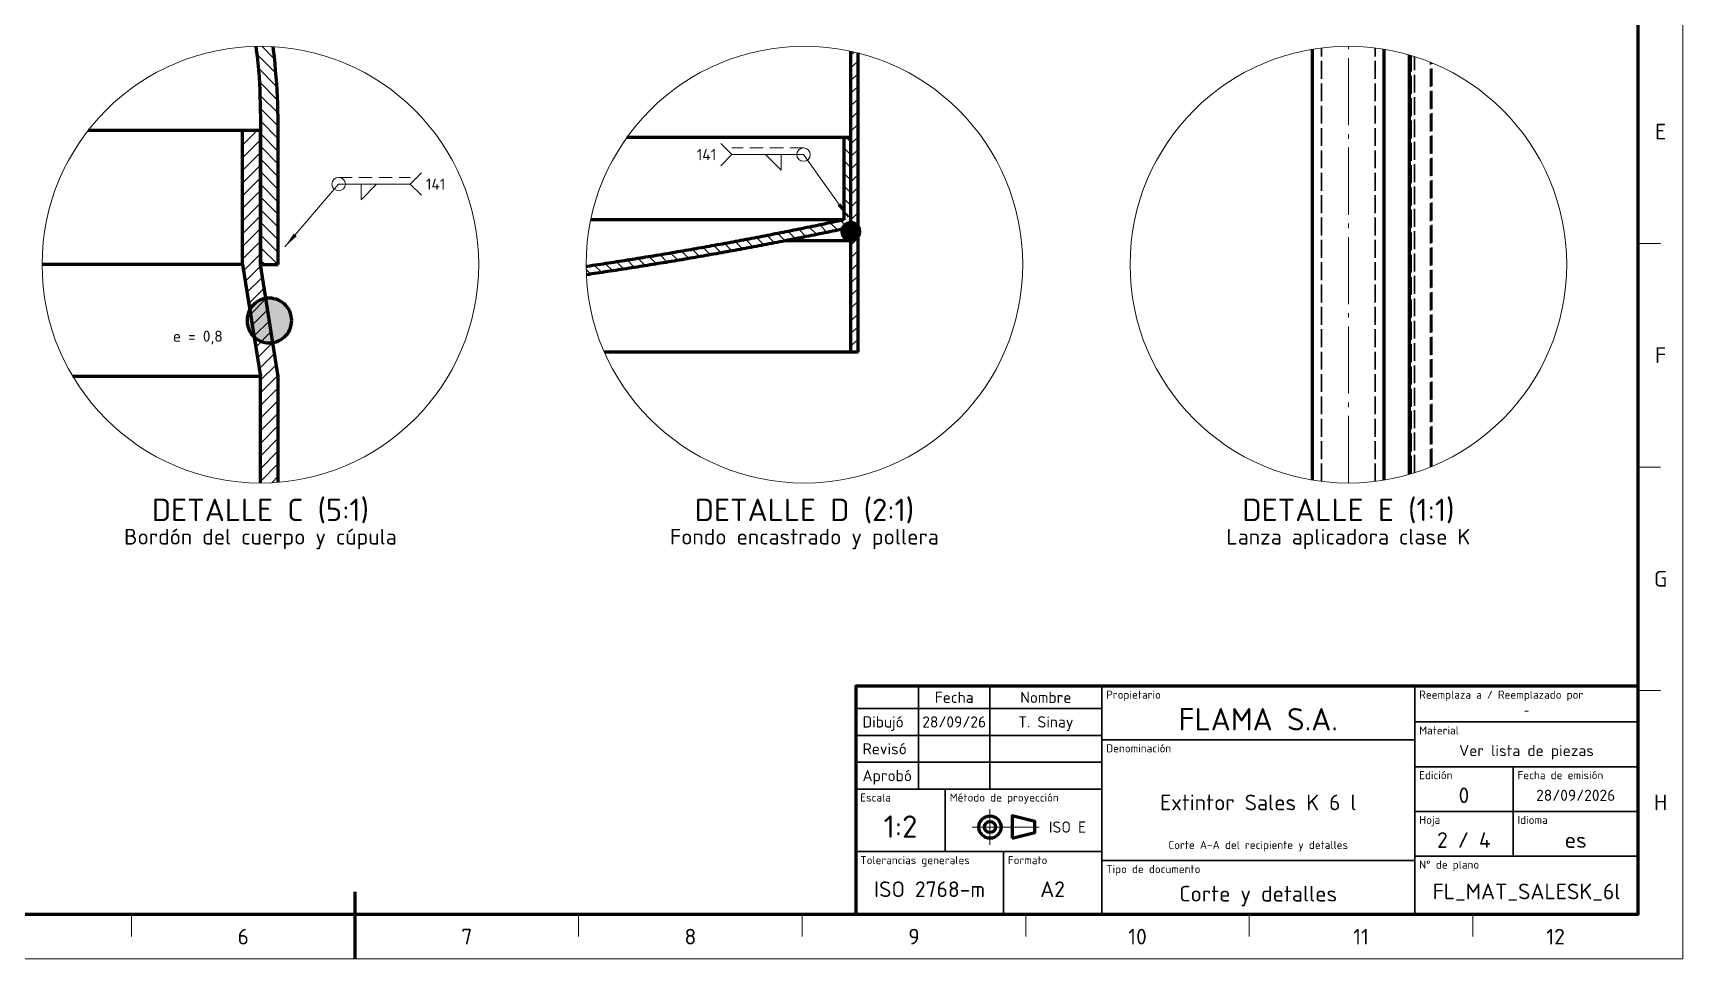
# Model space of a CAD drawing. Header units: millimetres. Extents: x 0 to 2382, y 0 to 420.
# Drawn here: x 879 to 1248, y 0 to 207 of the extents above; entities that cross this region are included whole.
import ezdxf
from ezdxf.enums import TextEntityAlignment as Align

# ---------------------------------------------------------------- set-up
doc = ezdxf.new("R2010")
doc.units = ezdxf.units.MM
for name, pattern in [('IRAM-E-TRAZOS', [5, 4, -1]), ('IRAM-F-TRAZO-PUNTO', [20, 15, -2, 1, -2]), ('ISO02-TRAZOS', [4.5, 3, -1.5])]:
    doc.linetypes.add(name, pattern=pattern)
for name, color, linetype, lineweight in [('01-VISIBLE', 7, 'CONTINUOUS', 70), ('02-OCULTA', 4, 'IRAM-E-TRAZOS', 35), ('03-EJE', 1, 'IRAM-F-TRAZO-PUNTO', 18), ('05-RAYADO', 8, 'CONTINUOUS', 18), ('06-TEXTO', 7, 'CONTINUOUS', 25), ('07-RECUADRO', 7, 'CONTINUOUS', 70), ('08-FINA', 5, 'CONTINUOUS', 18), ('10-ROTULO', 7, 'CONTINUOUS', 35), ('11-TEXTO-ROTULO', 7, 'CONTINUOUS', 25), ('12-SOLDADURA', 6, 'CONTINUOUS', 18)]:
    doc.layers.add(name, color=color, linetype=linetype, lineweight=lineweight)
doc.styles.add('ISO3098', font='isocpeur.ttf')

msp = doc.modelspace()

# ---------------------------------------------------------------- hatches: boundary and pattern name
at = {"layer": '05-RAYADO'}
h = msp.add_hatch(dxfattribs=at)
h.set_pattern_fill('ANSI31', scale=0.62992, angle=90)
h.paths.add_polyline_path([(933.833, 155.25), (929.833, 155.25), (929.833, 185.25), (929.831, 186.506), (929.825, 187.762), (929.813, 189.018), (929.795, 190.274), (929.771, 191.53), (929.738, 192.786), (929.695, 194.041), (929.642, 195.296), (929.576, 196.55), (929.494, 197.804), (929.396, 199.056), (929.278, 200.307), (929.139, 201.555), (928.979, 202.801), (928.798, 204.044), (928.794, 204.071), (929.833, 204.083), (931.032, 204.069), (932.229, 204.025), (932.688, 203.996), (932.806, 203.013), (932.948, 201.749), (933.079, 200.485), (933.199, 199.219), (933.31, 197.952), (933.409, 196.684), (933.498, 195.416), (933.577, 194.146), (933.645, 192.877), (933.703, 191.606), (933.75, 190.336), (933.786, 189.064), (933.813, 187.793), (933.828, 186.522), (933.833, 185.25)])
h = msp.add_hatch(dxfattribs=at)
h.set_pattern_fill('ANSI31', scale=0.629921)
h.paths.add_polyline_path([(1063.5, 135.65), (1061.9, 135.65), (1061.9, 202.96), (1062.199, 202.897), (1063.366, 202.62), (1063.5, 202.584)])
h = msp.add_hatch(dxfattribs=at)
h.set_pattern_fill('ANSI31', scale=0.62992)
h.paths.add_polyline_path([(933.833, 106.584), (933.426, 106.549), (932.229, 106.475), (931.032, 106.431), (929.833, 106.417), (929.833, 130.25), (925.833, 155.25), (925.833, 185.25), (929.833, 185.25), (929.833, 155.25), (933.833, 130.25)])
h = msp.add_hatch(dxfattribs=at)
h.set_pattern_fill('ANSI31', scale=0.629921, angle=90)
h.paths.add_polyline_path([(1061.436, 163.552), (1060.972, 163.453), (1060.507, 163.355), (1060.043, 163.258), (1059.579, 163.16), (1059.114, 163.063), (1058.65, 162.966), (1058.185, 162.869), (1057.721, 162.772), (1057.256, 162.676), (1056.791, 162.58), (1056.326, 162.484), (1055.862, 162.388), (1055.397, 162.293), (1054.932, 162.198), (1054.467, 162.103), (1054.002, 162.008), (1053.537, 161.914), (1053.072, 161.82), (1052.607, 161.726), (1052.142, 161.632), (1051.677, 161.538), (1051.211, 161.445), (1050.746, 161.352), (1050.281, 161.259), (1049.815, 161.167), (1049.35, 161.074), (1048.884, 160.982), (1048.419, 160.89), (1047.953, 160.798), (1047.488, 160.707), (1047.022, 160.616), (1046.556, 160.525), (1046.09, 160.434), (1045.625, 160.344), (1045.159, 160.254), (1044.693, 160.164), (1044.227, 160.074), (1043.761, 159.984), (1043.295, 159.895), (1042.829, 159.806), (1042.363, 159.717), (1041.897, 159.628), (1041.43, 159.54), (1040.964, 159.452), (1040.498, 159.364), (1040.031, 159.276), (1039.565, 159.189), (1039.099, 159.102), (1038.632, 159.015), (1038.166, 158.928), (1037.699, 158.842), (1037.232, 158.756), (1036.766, 158.67), (1036.299, 158.584), (1035.832, 158.498), (1035.365, 158.413), (1034.899, 158.328), (1034.432, 158.243), (1033.965, 158.159), (1033.498, 158.074), (1033.031, 157.99), (1032.564, 157.906), (1032.097, 157.823), (1031.63, 157.739), (1031.162, 157.656), (1030.695, 157.573), (1030.228, 157.491), (1029.761, 157.408), (1029.293, 157.326), (1028.826, 157.244), (1028.358, 157.163), (1027.891, 157.081), (1027.423, 157), (1026.956, 156.919), (1026.488, 156.838), (1026.021, 156.758), (1025.553, 156.677), (1025.085, 156.597), (1024.618, 156.518), (1024.15, 156.438), (1023.682, 156.359), (1023.214, 156.28), (1022.746, 156.201), (1022.278, 156.122), (1021.81, 156.044), (1021.342, 155.966), (1020.874, 155.888), (1020.406, 155.81), (1019.938, 155.733), (1019.469, 155.656), (1019.001, 155.579), (1018.533, 155.502), (1018.065, 155.426), (1017.596, 155.35), (1017.128, 155.274), (1016.659, 155.198), (1016.191, 155.123), (1015.722, 155.047), (1015.254, 154.972), (1014.785, 154.898), (1014.317, 154.823), (1013.848, 154.749), (1013.379, 154.675), (1012.911, 154.601), (1012.442, 154.528), (1011.973, 154.454), (1011.504, 154.381), (1011.035, 154.308), (1010.566, 154.236), (1010.097, 154.164), (1009.628, 154.092), (1009.159, 154.02), (1008.69, 153.948), (1008.221, 153.877), (1007.752, 153.806), (1007.283, 153.735), (1006.813, 153.664), (1006.344, 153.594), (1005.875, 153.524), (1005.406, 153.454), (1004.936, 153.384), (1004.467, 153.315), (1003.997, 153.246), (1003.528, 153.177), (1003.058, 153.108), (1002.718, 153.058), (1002.681, 154.052), (1002.672, 154.813), (1002.897, 154.847), (1003.363, 154.916), (1003.828, 154.985), (1004.294, 155.055), (1004.759, 155.125), (1005.224, 155.195), (1005.689, 155.265), (1006.155, 155.336), (1006.62, 155.407), (1007.085, 155.478), (1007.55, 155.549), (1008.015, 155.621), (1008.48, 155.693), (1008.945, 155.765), (1009.41, 155.837), (1009.875, 155.91), (1010.34, 155.983), (1010.805, 156.056), (1011.27, 156.129), (1011.734, 156.202), (1012.199, 156.276), (1012.664, 156.35), (1013.128, 156.424), (1013.593, 156.499), (1014.058, 156.574), (1014.522, 156.649), (1014.987, 156.724), (1015.451, 156.799), (1015.915, 156.875), (1016.38, 156.951), (1016.844, 157.027), (1017.309, 157.103), (1017.773, 157.18), (1018.237, 157.257), (1018.701, 157.334), (1019.165, 157.412), (1019.629, 157.489), (1020.093, 157.567), (1020.557, 157.645), (1021.021, 157.723), (1021.485, 157.802), (1021.949, 157.881), (1022.413, 157.96), (1022.877, 158.039), (1023.341, 158.119), (1023.804, 158.199), (1024.268, 158.279), (1024.732, 158.359), (1025.195, 158.439), (1025.659, 158.52), (1026.123, 158.601), (1026.586, 158.682), (1027.049, 158.764), (1027.513, 158.845), (1027.976, 158.927), (1028.44, 159.009), (1028.903, 159.092), (1029.366, 159.174), (1029.829, 159.257), (1030.292, 159.34), (1030.755, 159.424), (1031.219, 159.507), (1031.682, 159.591), (1032.144, 159.675), (1032.607, 159.76), (1033.07, 159.844), (1033.533, 159.929), (1033.996, 160.014), (1034.459, 160.099), (1034.921, 160.185), (1035.384, 160.271), (1035.847, 160.356), (1036.309, 160.443), (1036.772, 160.529), (1037.234, 160.616), (1037.697, 160.703), (1038.159, 160.79), (1038.622, 160.877), (1039.084, 160.965), (1039.546, 161.053), (1040.008, 161.141), (1040.471, 161.229), (1040.933, 161.318), (1041.395, 161.407), (1041.857, 161.496), (1042.319, 161.585), (1042.781, 161.674), (1043.243, 161.764), (1043.704, 161.854), (1044.166, 161.944), (1044.628, 162.035), (1045.09, 162.126), (1045.551, 162.217), (1046.013, 162.308), (1046.475, 162.399), (1046.936, 162.491), (1047.398, 162.583), (1047.859, 162.675), (1048.321, 162.767), (1048.782, 162.86), (1049.243, 162.952), (1049.704, 163.045), (1050.166, 163.139), (1050.627, 163.232), (1051.088, 163.326), (1051.549, 163.42), (1052.01, 163.514), (1052.471, 163.609), (1052.932, 163.703), (1053.393, 163.798), (1053.854, 163.893), (1054.314, 163.989), (1054.775, 164.084), (1055.236, 164.18), (1055.696, 164.276), (1056.157, 164.373), (1056.618, 164.469), (1057.078, 164.566), (1057.538, 164.663), (1057.999, 164.76), (1058.459, 164.858), (1058.919, 164.955), (1059.38, 165.053), (1059.84, 165.152), (1060.3, 165.25), (1060.3, 183.65), (1061.9, 183.65), (1061.9, 163.65)])
h = msp.add_hatch(color=7, dxfattribs=at)
h.dxf.hatch_style = 1
h.paths.add_polyline_path([(1063.859, 162.247), (1063.738, 161.861), (1063.542, 161.507), (1063.278, 161.2), (1062.958, 160.953), (1062.595, 160.774), (1062.203, 160.673), (1061.799, 160.653), (1061.399, 160.714), (1061.019, 160.854), (1060.676, 161.068), (1060.382, 161.347), (1060.151, 161.679), (1059.992, 162.051), (1059.91, 162.448), (1059.91, 162.852), (1059.992, 163.249), (1060.151, 163.621), (1060.382, 163.953), (1060.676, 164.232), (1061.019, 164.446), (1061.399, 164.586), (1061.799, 164.647), (1062.203, 164.627), (1062.595, 164.526), (1062.958, 164.347), (1063.278, 164.1), (1063.542, 163.793), (1063.738, 163.439), (1063.859, 163.053), (1063.9, 162.65)])
h = msp.add_hatch(color=7, dxfattribs=at)
h.dxf.hatch_style = 1
h.paths.add_polyline_path([(936.731, 141.744), (936.428, 140.778), (935.937, 139.894), (935.278, 139.126), (934.478, 138.507), (933.57, 138.061), (932.59, 137.808), (931.58, 137.756), (930.58, 137.91), (929.631, 138.261), (928.773, 138.796), (928.04, 139.493), (927.462, 140.323), (927.063, 141.253), (926.859, 142.244), (926.859, 143.256), (927.063, 144.247), (927.462, 145.177), (928.04, 146.007), (928.773, 146.704), (929.631, 147.239), (930.58, 147.59), (931.58, 147.744), (932.59, 147.692), (933.57, 147.439), (934.478, 146.993), (935.278, 146.374), (935.937, 145.606), (936.428, 144.722), (936.731, 143.756), (936.833, 142.75)])
at = {"layer": '08-FINA'}
h = msp.add_hatch(color=7, dxfattribs=at)
h.dxf.hatch_style = 1
h.paths.add_polyline_path([(1061.3, 165.85), (1059.622, 168.952), (1058.91, 168.444)])
h = msp.add_hatch(color=7, dxfattribs=at)
h.dxf.hatch_style = 1
h.paths.add_polyline_path([(935.333, 159.25), (937.943, 161.623), (937.279, 162.192)])

# ---------------------------------------------------------------- linework, layer by layer
at = {"layer": '01-VISIBLE'}
for points in [[(928.79, 204.071), (928.914, 203.263), (929.113, 201.772), (929.281, 200.277), (929.419, 198.779), (929.53, 197.279), (929.618, 195.777), (929.686, 194.274), (929.738, 192.771), (929.776, 191.267), (929.803, 189.763), (929.821, 188.259), (929.83, 186.754), (929.833, 185.25)], [(933.833, 185.25), (933.826, 186.75), (933.804, 188.251), (933.768, 189.751), (933.717, 191.25), (933.651, 192.749), (933.571, 194.248), (933.476, 195.745), (933.367, 197.241), (933.243, 198.737), (933.104, 200.231), (932.95, 201.723), (932.783, 203.214), (932.687, 203.996)], [(1165.167, 107.08), (1165.167, 203.42)], [(1181.167, 107.08), (1181.167, 203.42)], [(1061.9, 135.65), (1061.9, 202.96)], [(1063.5, 135.65), (1063.5, 202.584)], [(1186.867, 108.382), (1186.867, 202.118)], [(925.833, 185.25), (924.329, 185.25), (922.824, 185.25), (921.32, 185.25), (919.815, 185.25), (918.311, 185.25), (916.806, 185.25), (915.302, 185.25), (913.797, 185.25), (912.292, 185.25), (910.788, 185.25), (909.283, 185.25), (907.779, 185.25), (906.274, 185.25), (904.77, 185.25), (903.265, 185.25), (901.761, 185.25), (900.256, 185.25), (898.752, 185.25), (897.247, 185.25), (895.742, 185.25), (894.238, 185.25), (892.733, 185.25), (891.302, 185.25)], [(929.833, 185.25), (925.833, 185.25)], [(925.833, 155.25), (925.833, 185.25)], [(929.833, 155.25), (929.833, 185.25)], [(929.833, 185.25), (929.833, 155.25)], [(933.833, 155.25), (933.833, 185.25)], [(1060.3, 183.65), (1059.698, 183.65), (1059.096, 183.65), (1058.495, 183.65), (1057.893, 183.65), (1057.291, 183.65), (1056.689, 183.65), (1056.087, 183.65), (1055.485, 183.65), (1054.884, 183.65), (1054.282, 183.65), (1053.68, 183.65), (1053.078, 183.65), (1052.476, 183.65), (1051.875, 183.65), (1051.273, 183.65), (1050.671, 183.65), (1050.069, 183.65), (1049.467, 183.65), (1048.865, 183.65), (1048.264, 183.65), (1047.662, 183.65), (1047.06, 183.65), (1046.458, 183.65), (1045.856, 183.65), (1045.255, 183.65), (1044.653, 183.65), (1044.051, 183.65), (1043.449, 183.65), (1042.847, 183.65), (1042.245, 183.65), (1041.644, 183.65), (1041.042, 183.65), (1040.44, 183.65), (1039.838, 183.65), (1039.236, 183.65), (1038.635, 183.65), (1038.033, 183.65), (1037.431, 183.65), (1036.829, 183.65), (1036.227, 183.65), (1035.625, 183.65), (1035.024, 183.65), (1034.422, 183.65), (1033.82, 183.65), (1033.218, 183.65), (1032.616, 183.65), (1032.015, 183.65), (1031.413, 183.65), (1030.811, 183.65), (1030.209, 183.65), (1029.607, 183.65), (1029.005, 183.65), (1028.404, 183.65), (1027.802, 183.65), (1027.2, 183.65), (1026.598, 183.65), (1025.996, 183.65), (1025.395, 183.65), (1024.793, 183.65), (1024.191, 183.65), (1023.589, 183.65), (1022.987, 183.65), (1022.385, 183.65), (1021.784, 183.65), (1021.182, 183.65), (1020.58, 183.65), (1019.978, 183.65), (1019.376, 183.65), (1018.775, 183.65), (1018.173, 183.65), (1017.571, 183.65), (1016.969, 183.65), (1016.367, 183.65), (1015.765, 183.65), (1015.164, 183.65), (1014.562, 183.65), (1013.96, 183.65), (1013.358, 183.65), (1012.756, 183.65), (1012.155, 183.65), (1011.778, 183.65)], [(1061.9, 183.65), (1060.3, 183.65)], [(1060.3, 183.65), (1060.3, 165.25)], [(1061.9, 163.65), (1061.9, 183.65)], [(1060.3, 165.25), (1059.712, 165.124), (1059.124, 164.999), (1058.536, 164.874), (1057.947, 164.749), (1057.359, 164.625), (1056.771, 164.501), (1056.182, 164.378), (1055.593, 164.255), (1055.005, 164.132), (1054.416, 164.01), (1053.827, 163.888), (1053.238, 163.766), (1052.649, 163.645), (1052.06, 163.524), (1051.471, 163.404), (1050.882, 163.284), (1050.292, 163.164), (1049.703, 163.045), (1049.113, 162.926), (1048.524, 162.808), (1047.934, 162.69), (1047.345, 162.572), (1046.755, 162.455), (1046.165, 162.338), (1045.575, 162.221), (1044.985, 162.105), (1044.395, 161.989), (1043.805, 161.874), (1043.215, 161.759), (1042.624, 161.644), (1042.034, 161.53), (1041.443, 161.416), (1040.853, 161.303), (1040.262, 161.189), (1039.672, 161.077), (1039.081, 160.964), (1038.49, 160.852), (1037.899, 160.741), (1037.308, 160.63), (1036.717, 160.519), (1036.126, 160.409), (1035.535, 160.299), (1034.944, 160.189), (1034.352, 160.08), (1033.761, 159.971), (1033.169, 159.862), (1032.578, 159.754), (1031.986, 159.647), (1031.395, 159.539), (1030.803, 159.432), (1030.211, 159.326), (1029.619, 159.22), (1029.027, 159.114), (1028.435, 159.009), (1027.843, 158.904), (1027.251, 158.799), (1026.659, 158.695), (1026.066, 158.591), (1025.474, 158.488), (1024.881, 158.385), (1024.289, 158.282), (1023.696, 158.18), (1023.104, 158.078), (1022.511, 157.977), (1021.918, 157.876), (1021.325, 157.775), (1020.732, 157.675), (1020.139, 157.575), (1019.546, 157.475), (1018.953, 157.376), (1018.36, 157.277), (1017.767, 157.179), (1017.174, 157.081), (1016.58, 156.984), (1015.987, 156.887), (1015.393, 156.79), (1014.8, 156.693), (1014.206, 156.598), (1013.612, 156.502), (1013.019, 156.407), (1012.425, 156.312), (1011.831, 156.218), (1011.237, 156.124), (1010.643, 156.03), (1010.049, 155.937), (1009.455, 155.844), (1008.861, 155.752), (1008.266, 155.66), (1007.672, 155.568), (1007.078, 155.477), (1006.483, 155.386), (1005.889, 155.296), (1005.294, 155.206), (1004.699, 155.116), (1004.105, 155.027), (1003.51, 154.938), (1002.915, 154.849), (1002.672, 154.813)], [(1002.718, 153.058), (1002.785, 153.068), (1003.379, 153.155), (1003.974, 153.242), (1004.568, 153.33), (1005.162, 153.418), (1005.756, 153.506), (1006.35, 153.595), (1006.944, 153.684), (1007.538, 153.773), (1008.132, 153.863), (1008.726, 153.954), (1009.32, 154.044), (1009.913, 154.135), (1010.507, 154.227), (1011.1, 154.319), (1011.694, 154.411), (1012.287, 154.503), (1012.881, 154.596), (1013.474, 154.69), (1014.068, 154.784), (1014.661, 154.878), (1015.254, 154.972), (1015.847, 155.067), (1016.44, 155.163), (1017.033, 155.258), (1017.626, 155.354), (1018.219, 155.451), (1018.812, 155.548), (1019.404, 155.645), (1019.997, 155.743), (1020.59, 155.841), (1021.182, 155.939), (1021.775, 156.038), (1022.367, 156.137), (1022.959, 156.237), (1023.552, 156.337), (1024.144, 156.437), (1024.736, 156.538), (1025.328, 156.639), (1025.92, 156.74), (1026.512, 156.842), (1027.104, 156.945), (1027.696, 157.047), (1028.287, 157.15), (1028.879, 157.254), (1029.471, 157.357), (1030.062, 157.462), (1030.654, 157.566), (1031.245, 157.671), (1031.837, 157.776), (1032.428, 157.882), (1033.019, 157.988), (1033.61, 158.095), (1034.201, 158.201), (1034.792, 158.309), (1035.383, 158.416), (1035.974, 158.524), (1036.565, 158.633), (1037.156, 158.741), (1037.746, 158.851), (1038.337, 158.96), (1038.927, 159.07), (1039.518, 159.18), (1040.108, 159.291), (1040.698, 159.402), (1041.289, 159.513), (1041.879, 159.625), (1042.469, 159.737), (1043.059, 159.85), (1043.649, 159.963), (1044.239, 160.076), (1044.829, 160.19), (1045.418, 160.304), (1046.008, 160.418), (1046.597, 160.533), (1047.187, 160.648), (1047.776, 160.764), (1048.366, 160.88), (1048.955, 160.996), (1049.544, 161.113), (1050.133, 161.23), (1050.722, 161.347), (1051.311, 161.465), (1051.9, 161.583), (1052.489, 161.702), (1053.078, 161.821), (1053.667, 161.94), (1054.255, 162.06), (1054.844, 162.18), (1055.432, 162.3), (1056.021, 162.421), (1056.609, 162.542), (1057.197, 162.664), (1057.785, 162.786), (1058.373, 162.908), (1058.961, 163.031), (1059.549, 163.154), (1060.137, 163.277), (1060.725, 163.401), (1061.312, 163.525), (1061.9, 163.65)], [(1060.3, 165.25), (1059.366, 165.25), (1058.432, 165.25), (1057.498, 165.25), (1056.564, 165.25), (1055.63, 165.25), (1054.696, 165.25), (1053.762, 165.25), (1052.828, 165.25), (1051.894, 165.25), (1050.96, 165.25), (1050.026, 165.25), (1049.092, 165.25), (1048.158, 165.25), (1047.224, 165.25), (1046.29, 165.25), (1045.356, 165.25), (1044.422, 165.25), (1043.488, 165.25), (1042.554, 165.25), (1041.62, 165.25), (1040.686, 165.25), (1039.752, 165.25), (1038.818, 165.25), (1037.884, 165.25), (1036.95, 165.25), (1036.016, 165.25), (1035.082, 165.25), (1034.148, 165.25), (1033.214, 165.25), (1032.28, 165.25), (1031.346, 165.25), (1030.412, 165.25), (1029.478, 165.25), (1028.544, 165.25), (1027.61, 165.25), (1026.676, 165.25), (1025.742, 165.25), (1024.808, 165.25), (1023.874, 165.25), (1022.94, 165.25), (1022.006, 165.25), (1021.072, 165.25), (1020.138, 165.25), (1019.204, 165.25), (1018.27, 165.25), (1017.336, 165.25), (1016.402, 165.25), (1015.468, 165.25), (1014.534, 165.25), (1013.6, 165.25), (1012.666, 165.25), (1011.732, 165.25), (1010.798, 165.25), (1009.864, 165.25), (1008.93, 165.25), (1007.996, 165.25), (1007.062, 165.25), (1006.128, 165.25), (1005.194, 165.25), (1004.26, 165.25), (1003.705, 165.25)], [(1061.9, 164.65), (1061.698, 164.64), (1061.497, 164.609), (1061.301, 164.558), (1061.111, 164.488), (1060.929, 164.399), (1060.757, 164.292), (1060.597, 164.168), (1060.45, 164.028), (1060.318, 163.874), (1060.203, 163.708), (1060.104, 163.531), (1060.024, 163.345), (1059.964, 163.151), (1059.923, 162.953), (1059.903, 162.751), (1059.903, 162.549), (1059.923, 162.347), (1059.964, 162.149), (1060.024, 161.955), (1060.104, 161.769), (1060.203, 161.592), (1060.318, 161.426), (1060.45, 161.272), (1060.597, 161.132), (1060.757, 161.008), (1060.929, 160.901), (1061.111, 160.812), (1061.301, 160.742), (1061.497, 160.691), (1061.698, 160.66), (1061.9, 160.65)], [(1063.9, 162.65), (1063.889, 162.859), (1063.856, 163.066), (1063.802, 163.268), (1063.727, 163.463), (1063.632, 163.65), (1063.518, 163.826), (1063.386, 163.988), (1063.238, 164.136), (1063.076, 164.268), (1062.9, 164.382), (1062.713, 164.477), (1062.518, 164.552), (1062.316, 164.606), (1062.109, 164.639), (1061.9, 164.65)], [(1061.9, 160.65), (1062.109, 160.661), (1062.316, 160.694), (1062.518, 160.748), (1062.713, 160.823), (1062.9, 160.918), (1063.076, 161.032), (1063.238, 161.164), (1063.386, 161.312), (1063.518, 161.474), (1063.632, 161.65), (1063.727, 161.837), (1063.802, 162.032), (1063.856, 162.234), (1063.889, 162.441), (1063.9, 162.65)], [(1047.196, 160.65), (1047.809, 160.65), (1048.422, 160.65), (1049.034, 160.65), (1049.647, 160.65), (1050.26, 160.65), (1050.872, 160.65), (1051.485, 160.65), (1052.098, 160.65), (1052.71, 160.65), (1053.323, 160.65), (1053.936, 160.65), (1054.548, 160.65), (1055.161, 160.65), (1055.774, 160.65), (1056.386, 160.65), (1056.999, 160.65), (1057.612, 160.65), (1058.224, 160.65), (1058.837, 160.65), (1059.45, 160.65), (1060.062, 160.65), (1060.675, 160.65), (1061.288, 160.65), (1061.9, 160.65)], [(925.833, 155.25), (924.329, 155.25), (922.824, 155.25), (921.32, 155.25), (919.815, 155.25), (918.311, 155.25), (916.806, 155.25), (915.302, 155.25), (913.797, 155.25), (912.292, 155.25), (910.788, 155.25), (909.283, 155.25), (907.779, 155.25), (906.274, 155.25), (904.77, 155.25), (903.265, 155.25), (901.761, 155.25), (900.256, 155.25), (898.752, 155.25), (897.247, 155.25), (895.742, 155.25), (894.238, 155.25), (892.733, 155.25), (891.229, 155.25), (889.724, 155.25), (888.22, 155.25), (886.715, 155.25), (885.211, 155.25), (883.706, 155.25), (882.202, 155.25), (881, 155.25)], [(925.833, 155.25), (929.833, 130.25)], [(933.833, 130.25), (929.833, 155.25)], [(929.833, 155.25), (933.833, 155.25)], [(931.833, 147.75), (931.327, 147.724), (930.827, 147.648), (930.337, 147.521), (929.862, 147.345), (929.407, 147.122), (928.977, 146.854), (928.576, 146.544), (928.209, 146.195), (927.879, 145.811), (927.59, 145.395), (927.344, 144.952), (927.145, 144.487), (926.993, 144.003), (926.891, 143.507), (926.84, 143.003), (926.84, 142.497), (926.891, 141.993), (926.993, 141.497), (927.145, 141.013), (927.344, 140.548), (927.59, 140.105), (927.879, 139.689), (928.209, 139.305), (928.576, 138.956), (928.977, 138.646), (929.407, 138.378), (929.862, 138.155), (930.337, 137.979), (930.827, 137.852), (931.327, 137.776), (931.833, 137.75)], [(931.833, 147.75), (931.701, 147.75), (931.568, 147.75), (931.434, 147.75), (931.3, 147.75), (931.167, 147.75), (931.033, 147.75)], [(936.833, 142.75), (936.806, 143.273), (936.724, 143.79), (936.589, 144.295), (936.401, 144.784), (936.163, 145.25), (935.878, 145.689), (935.549, 146.096), (935.179, 146.466), (934.772, 146.795), (934.333, 147.08), (933.867, 147.318), (933.378, 147.505), (932.873, 147.641), (932.356, 147.723), (931.833, 147.75)], [(931.833, 137.75), (932.356, 137.777), (932.873, 137.859), (933.378, 137.995), (933.867, 138.182), (934.333, 138.42), (934.772, 138.705), (935.179, 139.034), (935.549, 139.404), (935.878, 139.811), (936.163, 140.25), (936.401, 140.716), (936.589, 141.205), (936.724, 141.71), (936.806, 142.227), (936.833, 142.75)], [(1061.9, 135.65), (1060.958, 135.65), (1060.016, 135.65), (1059.074, 135.65), (1058.132, 135.65), (1057.19, 135.65), (1056.248, 135.65), (1055.306, 135.65), (1054.364, 135.65), (1053.422, 135.65), (1052.48, 135.65), (1051.538, 135.65), (1050.596, 135.65), (1049.654, 135.65), (1048.712, 135.65), (1047.77, 135.65), (1046.828, 135.65), (1045.886, 135.65), (1044.944, 135.65), (1044.002, 135.65), (1043.06, 135.65), (1042.118, 135.65), (1041.176, 135.65), (1040.234, 135.65), (1039.292, 135.65), (1038.35, 135.65), (1037.408, 135.65), (1036.466, 135.65), (1035.524, 135.65), (1034.582, 135.65), (1033.64, 135.65), (1032.698, 135.65), (1031.756, 135.65), (1030.814, 135.65), (1029.872, 135.65), (1028.93, 135.65), (1027.988, 135.65), (1027.046, 135.65), (1026.104, 135.65), (1025.162, 135.65), (1024.22, 135.65), (1023.278, 135.65), (1022.336, 135.65), (1021.394, 135.65), (1020.452, 135.65), (1019.51, 135.65), (1018.568, 135.65), (1017.626, 135.65), (1016.684, 135.65), (1015.742, 135.65), (1014.8, 135.65), (1013.858, 135.65), (1012.916, 135.65), (1011.974, 135.65), (1011.032, 135.65), (1010.09, 135.65), (1009.148, 135.65), (1008.206, 135.65), (1007.264, 135.65), (1006.775, 135.65)], [(1063.5, 135.65), (1061.9, 135.65)], [(929.833, 130.25), (928.331, 130.25), (926.828, 130.25), (925.325, 130.25), (923.823, 130.25), (922.32, 130.25), (920.817, 130.25), (919.314, 130.25), (917.812, 130.25), (916.309, 130.25), (914.806, 130.25), (913.304, 130.25), (911.801, 130.25), (910.298, 130.25), (908.796, 130.25), (907.293, 130.25), (905.79, 130.25), (904.287, 130.25), (902.785, 130.25), (901.282, 130.25), (899.779, 130.25), (898.277, 130.25), (896.774, 130.25), (895.271, 130.25), (893.769, 130.25), (892.266, 130.25), (890.763, 130.25), (889.26, 130.25), (887.886, 130.25)], [(929.833, 106.417), (929.833, 130.25)], [(933.833, 106.584), (933.833, 130.25)]]:
    msp.add_lwpolyline(points, dxfattribs=at)
msp.add_lwpolyline([(1098, 27), (1103, 28.25), (1103, 30.75), (1098, 32)], close=True, dxfattribs=at)
for radius in [2.5, 1.25]:
    msp.add_circle((1093, 29.5), radius, dxfattribs=at)
at = {"layer": '02-OCULTA'}
for points in [[(1167.167, 106.787), (1167.167, 203.713)], [(1179.167, 106.787), (1179.167, 203.713)], [(1187.167, 108.468), (1187.167, 202.032)], [(1187.167, 108.468), (1187.167, 202.032)], [(1187.967, 108.717), (1187.967, 201.783)], [(1191.531, 110.005), (1191.531, 200.495)], [(1191.816, 110.119), (1191.816, 200.381)]]:
    msp.add_lwpolyline(points, dxfattribs=at)
at = {"layer": '03-EJE'}
for p, q in [((1093, 25.5), (1093, 33.5)), ((1089, 29.5), (1104.5, 29.5))]:
    msp.add_line(p, q, dxfattribs=at)
msp.add_lwpolyline([(1173.167, 106.417), (1173.167, 204.083)], dxfattribs=at)
at = {"layer": '07-RECUADRO'}
msp.add_line((951, 0), (951, 15), dxfattribs=at)
for points in [[(679, 10), (1238, 10), (1238, 410), (679, 410)], [(1063, 10), (1238, 10), (1238, 61), (1063, 61)]]:
    msp.add_lwpolyline(points, close=True, dxfattribs=at)
at = {"layer": '08-FINA'}
for p, q in [((1238, 160), (1243, 160)), ((1238, 110), (1243, 110)), ((1238, 60), (1243, 60)), ((901, 10), (901, 5)), ((1001, 10), (1001, 5)), ((1051, 10), (1051, 5)), ((1101, 10), (1101, 5)), ((1151, 10), (1151, 5)), ((1201, 10), (1201, 5))]:
    msp.add_line(p, q, dxfattribs=at)
msp.add_lwpolyline([(654, 0), (1248, 0), (1248, 420), (654, 420)], close=True, dxfattribs=at)
for centre in [(929.833, 155.25), (1051.5, 155.25), (1173.167, 155.25)]:
    msp.add_circle(centre, 48.833, dxfattribs=at)
at = {"layer": '10-ROTULO'}
for points in [[(1063, 56), (1077, 56), (1077, 61), (1063, 61)], [(1077, 56), (1093, 56), (1093, 61), (1077, 61)], [(1093, 56), (1118, 56), (1118, 61), (1093, 61)], [(1118, 49), (1188, 49), (1188, 61), (1118, 61)], [(1188, 53), (1238, 53), (1238, 61), (1188, 61)], [(1063, 50), (1077, 50), (1077, 56), (1063, 56)], [(1077, 50), (1093, 50), (1093, 56), (1077, 56)], [(1093, 50), (1118, 50), (1118, 56), (1093, 56)], [(1188, 43), (1238, 43), (1238, 53), (1188, 53)], [(1063, 44), (1077, 44), (1077, 50), (1063, 50)], [(1077, 44), (1093, 44), (1093, 50), (1077, 50)], [(1093, 44), (1118, 44), (1118, 50), (1093, 50)], [(1118, 22), (1188, 22), (1188, 49), (1118, 49)], [(1063, 38), (1077, 38), (1077, 44), (1063, 44)], [(1077, 38), (1093, 38), (1093, 44), (1077, 44)], [(1093, 38), (1118, 38), (1118, 44), (1093, 44)], [(1188, 33), (1210, 33), (1210, 43), (1188, 43)], [(1210, 33), (1238, 33), (1238, 43), (1210, 43)], [(1063, 24), (1083, 24), (1083, 38), (1063, 38)], [(1083, 24), (1118, 24), (1118, 38), (1083, 38)], [(1188, 23), (1210, 23), (1210, 33), (1188, 33)], [(1210, 23), (1238, 23), (1238, 33), (1210, 33)], [(1063, 10), (1096, 10), (1096, 24), (1063, 24)], [(1096, 10), (1118, 10), (1118, 24), (1096, 24)], [(1188, 10), (1238, 10), (1238, 23), (1188, 23)], [(1118, 10), (1188, 10), (1188, 22), (1118, 22)]]:
    msp.add_lwpolyline(points, close=True, dxfattribs=at)
at = {"layer": '12-SOLDADURA'}
for p, q in [((1035.3, 179.85), (1032.8, 182.35)), ((1035.3, 179.85), (1032.8, 177.35)), ((1051.3, 179.85), (1035.3, 179.85)), ((1051.3, 179.85), (1061.3, 165.85)), ((963.333, 173.25), (965.833, 175.75)), ((947.333, 173.25), (935.333, 159.25)), ((947.333, 173.25), (963.333, 173.25)), ((963.333, 173.25), (965.833, 170.75))]:
    msp.add_line(p, q, dxfattribs=at)
at = {"layer": '12-SOLDADURA', "linetype": 'ISO02-TRAZOS'}
for p, q in [((1051.3, 181.35), (1035.3, 181.35)), ((947.333, 174.75), (963.333, 174.75))]:
    msp.add_line(p, q, dxfattribs=at)
at = {"layer": '12-SOLDADURA'}
for points in [[(1046.3, 179.85), (1046.3, 176.35), (1042.8, 179.85)], [(952.333, 173.25), (952.333, 169.75), (955.833, 173.25)]]:
    msp.add_lwpolyline(points, close=True, dxfattribs=at)
for centre in [(1051.3, 179.85), (947.333, 173.25)]:
    msp.add_circle(centre, 1.5, dxfattribs=at)

# ---------------------------------------------------------------- texts
at = {"layer": '06-TEXTO', "style": 'ISO3098'}
for s, height, p in [('E', 3.5, (1243, 185)), ('e = 0,8', 2.5, (915.833, 139.25)), ('F', 3.5, (1243, 135)), ('DETALLE C (5:1)', 5, (929.833, 100.417)), ('DETALLE D (2:1)', 5, (1051.5, 100.417)), ('DETALLE E (1:1)', 5, (1173.167, 100.417)), ('Bordón del cuerpo y cúpula', 3.5, (929.833, 94.417)), ('Fondo encastrado y pollera', 3.5, (1051.5, 94.417)), ('Lanza aplicadora clase K', 3.5, (1173.167, 94.417)), ('G', 3.5, (1243, 85)), ('H', 3.5, (1243, 35)), ('6', 3.5, (926, 5)), ('7', 3.5, (976, 5)), ('8', 3.5, (1026, 5)), ('9', 3.5, (1076, 5)), ('10', 3.5, (1126, 5)), ('11', 3.5, (1176, 5)), ('12', 3.5, (1219.5, 5))]:
    msp.add_text(s, height=height, dxfattribs=at).set_placement(p, align=Align.MIDDLE_CENTER)
at = {"layer": '11-TEXTO-ROTULO', "style": 'ISO3098'}
for s, height, p in [('Fecha', 2.5, (1085, 58.5)), ('Nombre', 2.5, (1105.5, 58.5)), ('FLAMA S.A.', 5, (1153, 53.6)), ('-', 1.8, (1213, 55.6)), ('28/09/26', 2.5, (1085, 53)), ('T. Sinay', 2.5, (1105.5, 53)), ('Ver lista de piezas', 2.5, (1213, 46.6)), ('0', 3.5, (1199, 36.6)), ('28/09/2026', 2.5, (1224, 36.6)), ('Extintor Sales K 6 l', 3.5, (1153, 35)), ('1:2', 5, (1073, 29.6)), ('Corte A-A del recipiente y detalles', 1.8, (1153, 25.5)), ('2 / 4', 3.5, (1199, 26.6)), ('es', 3.5, (1224, 26.6)), ('ISO 2768-m', 3.5, (1079.5, 15.6)), ('A2', 3.5, (1107, 15.6)), ('Corte y detalles', 3.5, (1153, 14.6)), ('FL_MAT_SALESK_6l', 3.5, (1213, 15.1))]:
    msp.add_text(s, height=height, dxfattribs=at).set_placement(p, align=Align.MIDDLE_CENTER)
for s, p in [('Propietario', (1119, 60)), ('Reemplaza a / Reemplazado por', (1189, 60)), ('Material', (1189, 52)), ('Denominación', (1119, 48)), ('Edición', (1189, 42)), ('Fecha de emisión', (1211, 42)), ('Escala', (1064, 37)), ('Método de proyección', (1084, 37)), ('Hoja', (1189, 32)), ('Idioma', (1211, 32)), ('Tolerancias generales', (1064, 23)), ('Formato', (1097, 23)), ('Tipo de documento', (1119, 21)), ('N° de plano', (1189, 22))]:
    msp.add_text(s, height=1.8, dxfattribs=at).set_placement(p, align=Align.TOP_LEFT)
for s, p in [('Dibujó', (1064.5, 53)), ('Revisó', (1064.5, 47)), ('Aprobó', (1064.5, 41))]:
    msp.add_text(s, height=2.5, dxfattribs=at).set_placement(p, align=Align.MIDDLE_LEFT)
msp.add_text('ISO E', height=2.5, dxfattribs=at).set_placement((1114.5, 29.5), align=Align.MIDDLE_RIGHT)
at = {"layer": '12-SOLDADURA', "style": 'ISO3098'}
msp.add_text('141', height=2.5, dxfattribs=at).set_placement((1031.8, 179.85), align=Align.MIDDLE_RIGHT)
msp.add_text('141', height=2.5, dxfattribs=at).set_placement((966.833, 173.25), align=Align.MIDDLE_LEFT)

doc.saveas('drawing.dxf')
